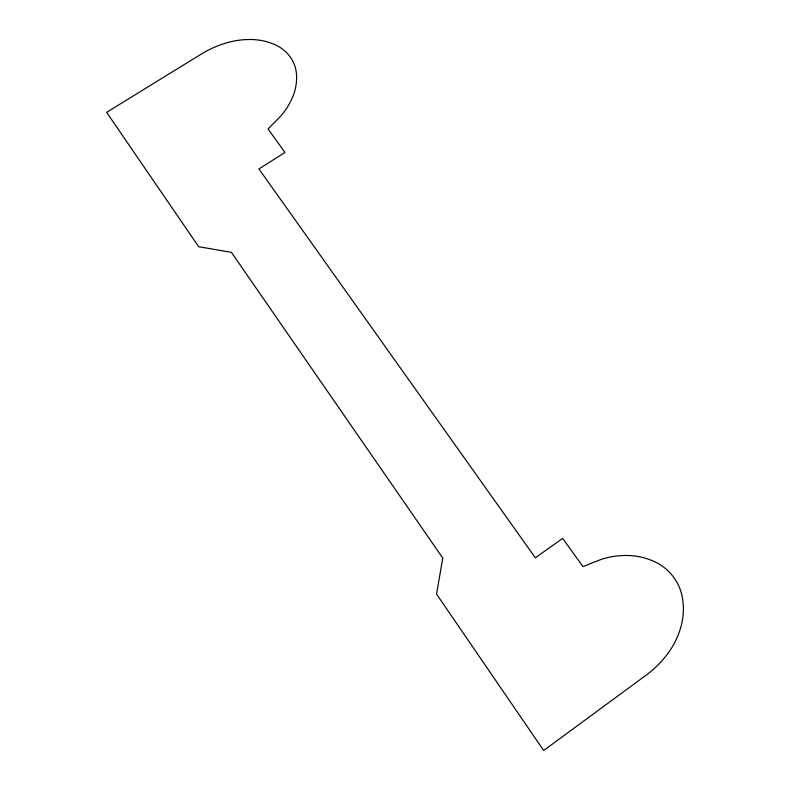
<?xml version="1.0" encoding="UTF-8"?>
<svg xmlns="http://www.w3.org/2000/svg" width="790" height="790" viewBox="0 0 790 790"><rect width="100%" height="100%" fill="white"/><g stroke="black" fill="none" stroke-linecap="round" stroke-linejoin="round"><path stroke-width="1.19" d="M442.775 558.096L436.544 594.08L543.668 750.5L646.062 675.233A110.926 106.581 54.6 0 0 668.745 652.244A86.179 82.407 55.3 0 0 681 626.529A67.14 63.96 55 0 0 682.6 598.85A46.926 44.546 53.8 0 0 655.661 562.213A67.594 64.168 56 0 0 629.107 555.538A87.7 83.098 57.9 0 0 601.427 559.32L582.941 566.598L562.658 538.415L535.324 557.799L258.923 168.951L284.943 152.431L268.027 128.928L280.509 116.367A74.458 67.367 -12.3 0 0 293.12 95.847A57.818 52.426 -11.6 0 0 296.447 73.796A40.32 36.597 -10.6 0 0 275.058 44.724A57.976 52.752 -11.3 0 0 251.951 39.53A74.991 68.444 -11.8 0 0 227.135 42.7A97.664 89.556 -11.9 0 0 201.124 54.174L106.64 112.338L198.655 246.707L231.421 252.356L442.775 558.096"/></g></svg>
